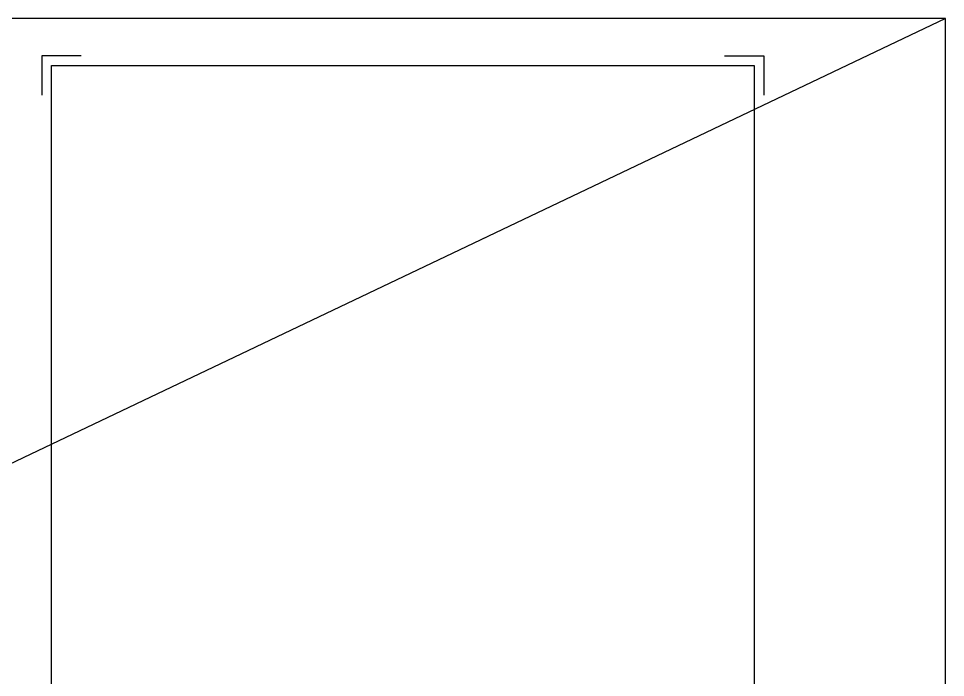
# Model space of a CAD drawing. Header units: inches. Extents: x 683042 to 921062, y -316188 to -5771.
# Drawn here: x 778319 to 826304, y -282058 to -247927 of the extents above; entities that cross this region are included whole.
import ezdxf

# ---------------------------------------------------------------- set-up
doc = ezdxf.new("R2010")
doc.units = ezdxf.units.IN
doc.header["$MEASUREMENT"] = 0
doc.layers.add('R-FOUND', color=97, linetype='Continuous', lineweight=30)

msp = doc.modelspace()

# ---------------------------------------------------------------- linework, layer by layer
for points in [[(781566.599, -249852.363), (779519.865, -249852.363), (779519.865, -251899.096)], [(814858.106, -249852.363), (816904.839, -249852.363), (816904.839, -251899.096)]]:
    msp.add_lwpolyline(points)
at = {"color": 1, "lineweight": 30}
msp.add_lwpolyline([(816393.156, -301784.502), (780031.548, -301784.502), (780031.548, -250364.046), (816393.156, -250364.046)], close=True, dxfattribs=at)
at = {"layer": 'R-FOUND'}
msp.add_lwpolyline([(826304.214, -247927.413), (683042.209, -247927.413), (683042.209, -316187.924), (826304.214, -316187.924)], close=True, dxfattribs=at)
msp.add_lwpolyline([(826304.214, -247927.413), (683042.209, -316187.924)], dxfattribs=at)

doc.saveas('drawing.dxf')
